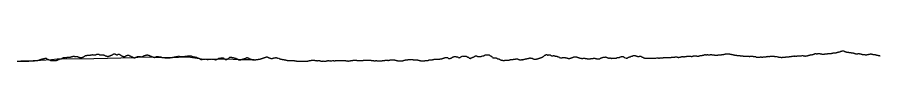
# Model space of a CAD drawing. Header units: metres. Extents: x 0 to 103640, y 189 to 1010.
# Drawn here: x 0 to 51820, y 222 to 856 of the extents above; entities that cross this region are included whole.
import ezdxf

# ---------------------------------------------------------------- set-up
doc = ezdxf.new("R2010")
doc.units = ezdxf.units.M
doc.layers.add('GROUND_PROFILE', color=8, linetype='Continuous')
doc.layers.add('PLAN_PROFILE', color=1, linetype='Continuous')

msp = doc.modelspace()

# ---------------------------------------------------------------- linework, layer by layer
at = {"layer": 'GROUND_PROFILE'}
msp.add_lwpolyline([(0, 238), (20, 235), (40, 236), (60, 236), (80, 236), (100, 237), (120, 237), (140, 235), (160, 236), (180, 233), (200, 235), (220, 235), (240, 235), (260, 235), (280, 235), (300, 235), (320, 235), (340, 234), (360, 234), (380, 235), (400, 235), (420, 235), (440, 233), (460, 233), (480, 234), (500, 236), (520, 237), (540, 236), (560, 236), (580, 236), (600, 236), (620, 236), (640, 237), (660, 237), (680, 237), (700, 238), (720, 239), (740, 239), (760, 239), (780, 239), (800, 239), (820, 243), (840, 248), (860, 248), (880, 253), (900, 253), (920, 256), (940, 257), (960, 257), (980, 261), (1000, 270), (1020, 264), (1040, 269), (1060, 270), (1080, 270), (1100, 272), (1120, 276), (1140, 276), (1160, 277), (1180, 274), (1200, 275), (1220, 278), (1240, 278), (1260, 285), (1280, 292), (1300, 292), (1320, 298), (1340, 307), (1360, 307), (1380, 319), (1400, 333), (1420, 333), (1440, 345), (1460, 345), (1480, 353), (1500, 365), (1520, 365), (1540, 374), (1560, 378), (1580, 378), (1600, 381), (1620, 385), (1640, 385), (1660, 391), (1680, 403), (1700, 404), (1720, 402), (1740, 402), (1760, 391), (1780, 376), (1800, 376), (1820, 360), (1840, 338), (1860, 338), (1880, 329), (1900, 316), (1920, 316), (1940, 301), (1960, 301), (1980, 290), (2000, 276), (2020, 276), (2040, 267), (2060, 267), (2080, 267), (2100, 267), (2120, 267), (2140, 267), (2160, 267), (2180, 267), (2200, 267), (2220, 267), (2240, 267), (2260, 267), (2280, 267), (2300, 267), (2320, 273), (2340, 277), (2360, 277), (2380, 283), (2400, 291), (2420, 291), (2440, 302), (2460, 319), (2480, 319), (2500, 333), (2520, 333), (2540, 350), (2560, 363), (2580, 363), (2600, 363), (2620, 363), (2640, 363), (2660, 373), (2680, 405), (2700, 405), (2720, 418), (2740, 432), (2760, 432), (2780, 444), (2800, 444), (2820, 444), (2840, 440), (2860, 440), (2880, 436), (2900, 440), (2920, 440), (2940, 445), (2960, 454), (2980, 454), (3000, 461), (3020, 462), (3040, 462), (3060, 464), (3080, 464), (3100, 466), (3120, 463), (3140, 463), (3160, 465), (3180, 472), (3200, 472), (3220, 486), (3240, 492), (3260, 492), (3280, 500), (3300, 509), (3320, 509), (3340, 515), (3360, 522), (3380, 522), (3400, 519), (3420, 519), (3440, 511), (3460, 503), (3480, 503), (3500, 500), (3520, 499), (3540, 499), (3560, 498), (3580, 501), (3600, 501), (3620, 501), (3640, 492), (3660, 492), (3680, 477), (3700, 463), (3720, 463), (3740, 455), (3760, 448), (3780, 448), (3800, 442), (3820, 442), (3840, 440), (3860, 447), (3880, 447), (3900, 453), (3920, 461), (3940, 461), (3960, 475), (3980, 491), (4000, 491), (4020, 510), (4040, 534), (4060, 534), (4080, 548), (4100, 560), (4120, 560), (4140, 569), (4160, 569), (4180, 576), (4200, 583), (4220, 583), (4240, 591), (4260, 592), (4280, 592), (4300, 587), (4320, 581), (4340, 581), (4360, 590), (4380, 597), (4400, 597), (4420, 604), (4440, 604), (4460, 604), (4480, 606), (4500, 606), (4520, 630), (4540, 619), (4560, 619), (4580, 614), (4600, 611), (4620, 611), (4640, 607), (4660, 609), (4680, 609), (4700, 616), (4720, 618), (4740, 627), (4760, 636), (4780, 644), (4800, 644), (4820, 651), (4840, 651), (4860, 653), (4880, 645), (4900, 645), (4920, 627), (4940, 617), (4960, 617), (4980, 609), (5000, 607), (5020, 607), (5040, 611), (5060, 611), (5080, 601), (5100, 606), (5120, 606), (5140, 608), (5160, 602), (5180, 602), (5200, 593), (5220, 582), (5240, 582), (5260, 570), (5280, 557), (5300, 557), (5320, 547), (5340, 548), (5360, 534), (5380, 521), (5400, 521), (5420, 513), (5440, 517), (5460, 511), (5480, 521), (5500, 521), (5520, 530), (5540, 546), (5560, 546), (5580, 558), (5600, 572), (5620, 572), (5640, 580), (5660, 589), (5680, 595), (5700, 608), (5720, 608), (5740, 625), (5760, 646), (5780, 646), (5800, 666), (5820, 679), (5840, 679), (5860, 671), (5880, 655), (5900, 655), (5920, 624), (5940, 624), (5960, 616), (5980, 619), (6000, 619), (6020, 617), (6040, 640), (6060, 640), (6080, 649), (6100, 649), (6120, 648), (6140, 627), (6160, 627), (6180, 613), (6200, 595), (6220, 595), (6240, 577), (6260, 550), (6280, 550), (6300, 535), (6320, 535), (6340, 527), (6360, 510), (6380, 510), (6400, 500), (6420, 497), (6440, 497), (6460, 507), (6480, 506), (6500, 524), (6520, 544), (6540, 544), (6560, 561), (6580, 576), (6600, 573), (6620, 586), (6640, 592), (6660, 592), (6680, 588), (6700, 580), (6720, 573), (6740, 559), (6760, 559), (6780, 541), (6800, 523), (6820, 523), (6840, 509), (6860, 496), (6880, 496), (6900, 482), (6920, 482), (6940, 459), (6960, 440), (6980, 440), (7000, 427), (7020, 423), (7040, 419), (7060, 428), (7080, 428), (7100, 447), (7120, 460), (7140, 460), (7160, 478), (7180, 494), (7200, 494), (7220, 508), (7240, 511), (7260, 511), (7280, 499), (7300, 499), (7320, 495), (7340, 499), (7360, 499), (7380, 504), (7400, 490), (7420, 490), (7440, 492), (7460, 494), (7480, 494), (7500, 502), (7520, 502), (7540, 518), (7560, 535), (7580, 535), (7600, 551), (7620, 569), (7640, 569), (7660, 579), (7680, 579), (7700, 584), (7720, 592), (7740, 587), (7760, 595), (7780, 606), (7800, 606), (7820, 611), (7840, 591), (7860, 591), (7880, 581), (7900, 581), (7920, 574), (7940, 566), (7960, 556), (7980, 546), (8000, 531), (8020, 531), (8040, 524), (8060, 515), (8080, 507), (8100, 494), (8120, 494), (8140, 482), (8160, 478), (8180, 472), (8200, 462), (8220, 455), (8240, 455), (8260, 461), (8280, 461), (8300, 475), (8320, 494), (8340, 494), (8360, 508), (8380, 513), (8400, 513), (8420, 506), (8440, 500), (8460, 500), (8480, 496), (8500, 496), (8520, 490), (8540, 489), (8560, 489), (8580, 485), (8600, 480), (8620, 480), (8640, 464), (8660, 464), (8680, 457), (8700, 452), (8720, 452), (8740, 450), (8760, 445), (8780, 445), (8800, 445), (8820, 442), (8840, 442), (8860, 436), (8880, 436), (8900, 437), (8920, 437), (8940, 437), (8960, 436), (8980, 434), (9000, 434), (9020, 435), (9040, 434), (9060, 434), (9080, 434), (9100, 429), (9120, 432), (9140, 434), (9160, 434), (9180, 437), (9200, 440), (9220, 440), (9240, 443), (9260, 443), (9280, 444), (9300, 448), (9320, 454), (9340, 461), (9360, 466), (9380, 466), (9400, 468), (9420, 475), (9440, 481), (9460, 485), (9480, 485), (9500, 493), (9520, 501), (9540, 497), (9560, 502), (9580, 510), (9600, 510), (9620, 518), (9640, 523), (9660, 518), (9680, 520), (9700, 520), (9720, 519), (9740, 515), (9760, 515), (9780, 509), (9800, 511), (9820, 511), (9840, 508), (9860, 505), (9880, 505), (9900, 500), (9920, 511), (9940, 508), (9960, 508), (9980, 508), (10000, 504), (10020, 500), (10040, 500), (10060, 505), (10080, 519), (10100, 519), (10120, 515), (10140, 515), (10160, 519), (10180, 525), (10200, 525), (10220, 533), (10240, 558), (10260, 558), (10280, 554), (10300, 546), (10320, 546), (10340, 544), (10360, 551), (10380, 551), (10400, 546), (10420, 546), (10440, 541), (10460, 532), (10480, 532), (10500, 507), (10520, 501), (10540, 501), (10560, 492), (10580, 483), (10600, 483), (10620, 477), (10640, 481), (10660, 481), (10680, 472), (10700, 460), (10720, 460), (10740, 459), (10760, 459), (10780, 456), (10800, 434), (10820, 434), (10840, 423), (10860, 410), (10880, 410), (10900, 404), (10920, 386), (10940, 386), (10960, 364), (10980, 345), (11000, 345), (11020, 333), (11040, 330), (11060, 330), (11080, 331), (11100, 331), (11120, 337), (11140, 340), (11160, 340), (11180, 345), (11200, 343), (11220, 343), (11240, 351), (11260, 341), (11280, 341), (11300, 336), (11320, 341), (11340, 341), (11360, 343), (11380, 342), (11400, 342), (11420, 337), (11440, 337), (11460, 332), (11480, 334), (11500, 344), (11520, 348), (11540, 349), (11560, 349), (11580, 354), (11600, 348), (11620, 348), (11640, 345), (11660, 339), (11680, 339), (11700, 336), (11720, 339), (11740, 339), (11760, 343), (11780, 346), (11800, 346), (11820, 343), (11840, 343), (11860, 333), (11880, 319), (11900, 319), (11920, 312), (11940, 314), (11960, 314), (11980, 324), (12000, 341), (12020, 341), (12040, 358), (12060, 376), (12080, 376), (12100, 396), (12120, 412), (12140, 412), (12160, 411), (12180, 411), (12200, 408), (12220, 408), (12240, 408), (12260, 433), (12280, 437), (12300, 437), (12320, 437), (12340, 435), (12360, 435), (12380, 421), (12400, 400), (12420, 400), (12440, 380), (12460, 383), (12480, 356), (12500, 335), (12520, 335), (12540, 323), (12560, 325), (12580, 325), (12600, 338), (12620, 357), (12640, 357), (12660, 377), (12680, 397), (12700, 397), (12720, 427), (12740, 427), (12760, 444), (12780, 460), (12800, 460), (12820, 473), (12840, 474), (12860, 474), (12880, 459), (12900, 446), (12920, 446), (12940, 443), (12960, 439), (12980, 439), (13000, 428), (13020, 422), (13040, 422), (13060, 418), (13080, 406), (13100, 406), (13120, 404), (13140, 404), (13160, 392), (13180, 378), (13200, 378), (13220, 366), (13240, 352), (13260, 352), (13280, 319), (13300, 315), (13320, 315), (13340, 314), (13360, 314), (13380, 314), (13400, 316), (13420, 316), (13440, 316), (13460, 319), (13480, 325), (13500, 331), (13520, 341), (13540, 341), (13560, 354), (13580, 365), (13600, 365), (13620, 371), (13640, 371), (13660, 380), (13680, 385), (13700, 385), (13720, 399), (13740, 415), (13760, 415), (13780, 433), (13800, 442), (13820, 442), (13840, 438), (13860, 422), (13880, 422), (13900, 402), (13920, 402), (13940, 391), (13960, 375), (13980, 375), (14000, 362), (14020, 351), (14040, 351), (14060, 346), (14080, 338), (14100, 331), (14120, 323), (14140, 317), (14160, 317), (14180, 312), (14200, 312), (14220, 308), (14240, 307), (14260, 307), (14280, 307), (14300, 313), (14320, 313), (14340, 315), (14360, 320), (14380, 320), (14400, 323), (14420, 326), (14440, 326), (14460, 329), (14480, 337), (14500, 351), (14520, 353), (14540, 353), (14560, 354), (14580, 358), (14600, 358), (14620, 362), (14640, 369), (14660, 369), (14680, 381), (14700, 393), (14720, 393), (14740, 407), (14760, 415), (14780, 415), (14800, 422), (14820, 422), (14840, 431), (14860, 442), (14880, 442), (14900, 455), (14920, 465), (14940, 465), (14960, 477), (14980, 484), (15000, 484), (15020, 479), (15040, 469), (15060, 469), (15080, 457), (15100, 457), (15120, 436), (15140, 424), (15160, 424), (15180, 413), (15200, 404), (15220, 404), (15240, 398), (15260, 391), (15280, 391), (15300, 385), (15320, 396), (15340, 396), (15360, 405), (15380, 405), (15400, 417), (15420, 420), (15440, 420), (15460, 423), (15480, 421), (15500, 421), (15520, 437), (15540, 439), (15560, 439), (15580, 437), (15600, 426), (15620, 426), (15640, 417), (15660, 406), (15680, 406), (15700, 392), (15720, 401), (15740, 383), (15760, 374), (15780, 374), (15800, 366), (15820, 358), (15840, 358), (15860, 351), (15880, 341), (15900, 341), (15920, 336), (15940, 328), (15960, 328), (15980, 322), (16000, 322), (16020, 319), (16040, 311), (16060, 311), (16080, 310), (16100, 310), (16120, 310), (16140, 298), (16160, 290), (16180, 290), (16200, 283), (16220, 278), (16240, 278), (16260, 278), (16280, 278), (16300, 278), (16320, 276), (16340, 271), (16360, 270), (16380, 266), (16400, 266), (16420, 264), (16440, 262), (16460, 262), (16480, 265), (16500, 269), (16520, 269), (16540, 266), (16560, 266), (16580, 267), (16600, 264), (16620, 264), (16640, 261), (16660, 255), (16680, 255), (16700, 248), (16720, 243), (16740, 241), (16760, 240), (16780, 238), (16800, 238), (16820, 236), (16840, 236), (16860, 235), (16880, 234), (16900, 234), (16920, 233), (16940, 232), (16960, 232), (16980, 231), (17000, 231), (17020, 231), (17040, 228), (17060, 226), (17080, 226), (17100, 225), (17120, 225), (17140, 225), (17160, 226), (17180, 226), (17200, 226), (17220, 225), (17240, 225), (17260, 224), (17280, 224), (17300, 224), (17320, 222), (17340, 223), (17360, 223), (17380, 225), (17400, 229), (17420, 229), (17440, 238), (17460, 238), (17480, 247), (17500, 255), (17520, 255), (17540, 257), (17560, 261), (17580, 261), (17600, 261), (17620, 265), (17640, 265), (17660, 275), (17680, 285), (17700, 285), (17720, 286), (17740, 286), (17760, 289), (17780, 286), (17800, 286), (17820, 283), (17840, 281), (17860, 281), (17880, 277), (17900, 274), (17920, 274), (17940, 268), (17960, 262), (17980, 262), (18000, 256), (18020, 256), (18040, 256), (18060, 260), (18080, 260), (18100, 265), (18120, 265), (18140, 265), (18160, 259), (18180, 254), (18200, 254), (18220, 244), (18240, 238), (18260, 238), (18280, 235), (18300, 236), (18320, 236), (18340, 237), (18360, 237), (18380, 240), (18400, 238), (18420, 238), (18440, 237), (18460, 233), (18480, 233), (18500, 231), (18520, 232), (18540, 232), (18560, 235), (18580, 244), (18600, 244), (18620, 253), (18640, 253), (18660, 259), (18680, 262), (18700, 262), (18720, 258), (18740, 252), (18760, 252), (18780, 259), (18800, 257), (18820, 257), (18840, 255), (18860, 254), (18880, 254), (18900, 257), (18920, 257), (18940, 260), (18960, 255), (18980, 263), (19000, 259), (19020, 257), (19040, 257), (19060, 256), (19080, 256), (19100, 256), (19120, 261), (19140, 263), (19160, 263), (19180, 261), (19200, 266), (19220, 263), (19240, 261), (19260, 261), (19280, 265), (19300, 270), (19320, 270), (19340, 268), (19360, 263), (19380, 263), (19400, 263), (19420, 262), (19440, 262), (19460, 267), (19480, 267), (19500, 269), (19520, 270), (19540, 270), (19560, 270), (19580, 269), (19600, 273), (19620, 275), (19640, 274), (19660, 274), (19680, 274), (19700, 266), (19720, 266), (19740, 257), (19760, 248), (19780, 248), (19800, 240), (19820, 240), (19840, 239), (19860, 238), (19880, 238), (19900, 236), (19920, 239), (19940, 239), (19960, 242), (19980, 241), (20000, 240), (20020, 250), (20040, 260), (20060, 260), (20080, 263), (20100, 263), (20120, 267), (20140, 271), (20160, 271), (20180, 280), (20200, 287), (20220, 283), (20240, 290), (20260, 294), (20280, 294), (20300, 293), (20320, 289), (20340, 289), (20360, 283), (20380, 283), (20400, 276), (20420, 269), (20440, 269), (20460, 266), (20480, 266), (20500, 266), (20520, 267), (20540, 265), (20560, 265), (20580, 264), (20600, 264), (20620, 264), (20640, 265), (20660, 265), (20680, 267), (20700, 268), (20720, 268), (20740, 270), (20760, 275), (20780, 275), (20800, 279), (20820, 282), (20840, 282), (20860, 282), (20880, 282), (20900, 282), (20920, 285), (20940, 290), (20960, 290), (20980, 289), (21000, 289), (21020, 285), (21040, 289), (21060, 289), (21080, 289), (21100, 284), (21120, 284), (21140, 283), (21160, 283), (21180, 283), (21200, 282), (21220, 282), (21240, 280), (21260, 277), (21280, 277), (21300, 273), (21320, 270), (21340, 270), (21360, 266), (21380, 262), (21400, 262), (21420, 257), (21440, 252), (21460, 252), (21480, 252), (21500, 257), (21520, 257), (21540, 270), (21560, 270), (21580, 265), (21600, 255), (21620, 255), (21640, 252), (21660, 250), (21680, 250), (21700, 249), (21720, 247), (21740, 247), (21760, 244), (21780, 243), (21800, 243), (21820, 243), (21840, 241), (21860, 241), (21880, 248), (21900, 248), (21920, 256), (21940, 266), (21960, 266), (21980, 271), (22000, 276), (22020, 276), (22040, 278), (22060, 278), (22080, 278), (22100, 283), (22120, 284), (22140, 284), (22160, 285), (22180, 285), (22200, 283), (22220, 280), (22240, 280), (22260, 275), (22280, 278), (22300, 278), (22320, 283), (22340, 289), (22360, 289), (22380, 294), (22400, 300), (22420, 300), (22440, 307), (22460, 308), (22480, 309), (22500, 311), (22520, 311), (22540, 314), (22560, 312), (22580, 312), (22600, 311), (22620, 309), (22640, 309), (22660, 302), (22680, 295), (22700, 295), (22720, 287), (22740, 287), (22760, 278), (22780, 269), (22800, 269), (22820, 264), (22840, 257), (22860, 256), (22880, 248), (22900, 241), (22920, 241), (22940, 240), (22960, 243), (22980, 243), (23000, 243), (23020, 243), (23040, 242), (23060, 242), (23080, 243), (23100, 247), (23120, 254), (23140, 254), (23160, 256), (23180, 264), (23200, 264), (23220, 277), (23240, 285), (23260, 285), (23280, 298), (23300, 298), (23320, 300), (23340, 304), (23360, 304), (23380, 308), (23400, 310), (23420, 310), (23440, 311), (23460, 318), (23480, 324), (23500, 327), (23520, 327), (23540, 327), (23560, 324), (23580, 323), (23600, 323), (23620, 322), (23640, 322), (23660, 318), (23680, 328), (23700, 328), (23720, 326), (23740, 319), (23760, 319), (23780, 311), (23800, 305), (23820, 305), (23840, 303), (23860, 302), (23880, 310), (23900, 310), (23920, 310), (23940, 310), (23960, 306), (23980, 306), (24000, 301), (24020, 302), (24040, 302), (24060, 296), (24080, 283), (24100, 297), (24120, 284), (24140, 273), (24160, 273), (24180, 260), (24200, 260), (24220, 251), (24240, 248), (24260, 248), (24280, 247), (24300, 247), (24320, 247), (24340, 246), (24360, 250), (24380, 250), (24400, 252), (24420, 253), (24440, 253), (24460, 255), (24480, 255), (24500, 259), (24520, 263), (24540, 263), (24560, 265), (24580, 267), (24600, 267), (24620, 268), (24640, 269), (24660, 269), (24680, 275), (24700, 293), (24720, 293), (24740, 301), (24760, 308), (24780, 308), (24800, 310), (24820, 310), (24840, 308), (24860, 305), (24880, 305), (24900, 313), (24920, 315), (24940, 315), (24960, 321), (24980, 326), (25000, 326), (25020, 332), (25040, 339), (25060, 339), (25080, 346), (25100, 346), (25120, 348), (25140, 351), (25160, 351), (25180, 353), (25200, 352), (25220, 352), (25240, 353), (25260, 351), (25280, 351), (25300, 351), (25320, 350), (25340, 350), (25360, 354), (25380, 354), (25400, 359), (25420, 364), (25440, 364), (25460, 370), (25480, 378), (25500, 378), (25520, 387), (25540, 393), (25560, 393), (25580, 403), (25600, 414), (25620, 414), (25640, 424), (25660, 424), (25680, 430), (25700, 440), (25720, 440), (25740, 442), (25760, 446), (25780, 446), (25800, 448), (25820, 440), (25840, 440), (25860, 425), (25880, 411), (25900, 411), (25920, 396), (25940, 385), (25960, 385), (25980, 385), (26000, 385), (26020, 394), (26040, 402), (26060, 402), (26080, 411), (26100, 425), (26120, 425), (26140, 453), (26160, 469), (26180, 469), (26200, 482), (26220, 496), (26240, 496), (26260, 511), (26280, 511), (26300, 514), (26320, 518), (26340, 510), (26360, 507), (26380, 497), (26400, 497), (26420, 494), (26440, 487), (26460, 487), (26480, 475), (26500, 460), (26520, 460), (26540, 436), (26560, 436), (26580, 439), (26600, 453), (26620, 453), (26640, 465), (26660, 486), (26680, 486), (26700, 509), (26720, 525), (26740, 516), (26760, 523), (26780, 525), (26800, 525), (26820, 522), (26840, 522), (26860, 525), (26880, 533), (26900, 533), (26920, 535), (26940, 539), (26960, 523), (26980, 522), (27000, 509), (27020, 509), (27040, 494), (27060, 478), (27080, 478), (27100, 460), (27120, 460), (27140, 441), (27160, 418), (27180, 418), (27200, 403), (27220, 397), (27240, 397), (27260, 405), (27280, 419), (27300, 419), (27320, 434), (27340, 453), (27360, 449), (27380, 465), (27400, 474), (27420, 474), (27440, 491), (27460, 491), (27480, 512), (27500, 527), (27520, 527), (27540, 544), (27560, 544), (27580, 544), (27600, 543), (27620, 531), (27640, 531), (27660, 518), (27680, 511), (27700, 511), (27720, 514), (27740, 514), (27760, 518), (27780, 516), (27800, 516), (27820, 512), (27840, 512), (27860, 512), (27880, 516), (27900, 519), (27920, 519), (27940, 532), (27960, 548), (27980, 523), (28000, 544), (28020, 544), (28040, 547), (28060, 572), (28080, 572), (28100, 590), (28120, 607), (28140, 607), (28160, 617), (28180, 611), (28200, 611), (28220, 605), (28240, 609), (28260, 609), (28280, 616), (28300, 616), (28320, 607), (28340, 604), (28360, 604), (28380, 590), (28400, 577), (28420, 577), (28440, 563), (28460, 530), (28480, 530), (28500, 501), (28520, 480), (28540, 480), (28560, 459), (28580, 437), (28600, 437), (28620, 426), (28640, 426), (28660, 422), (28680, 422), (28700, 422), (28720, 428), (28740, 428), (28760, 428), (28780, 425), (28800, 415), (28820, 415), (28840, 392), (28860, 376), (28880, 376), (28900, 370), (28920, 370), (28940, 366), (28960, 353), (28980, 353), (29000, 324), (29020, 314), (29040, 314), (29060, 303), (29080, 293), (29100, 293), (29120, 286), (29140, 281), (29160, 281), (29180, 276), (29200, 277), (29220, 277), (29240, 278), (29260, 278), (29280, 277), (29300, 279), (29320, 279), (29340, 281), (29360, 284), (29380, 284), (29400, 287), (29420, 287), (29440, 287), (29460, 286), (29480, 286), (29500, 288), (29520, 293), (29540, 293), (29560, 295), (29580, 300), (29600, 313), (29620, 316), (29640, 322), (29660, 322), (29680, 327), (29700, 329), (29720, 329), (29740, 328), (29760, 330), (29780, 330), (29800, 334), (29820, 345), (29840, 345), (29860, 347), (29880, 347), (29900, 354), (29920, 357), (29940, 357), (29960, 360), (29980, 364), (30000, 364), (30020, 372), (30040, 364), (30060, 364), (30080, 350), (30100, 350), (30120, 337), (30140, 324), (30160, 324), (30180, 315), (30200, 310), (30220, 302), (30240, 301), (30260, 309), (30280, 309), (30300, 316), (30320, 319), (30340, 319), (30360, 317), (30380, 317), (30400, 322), (30420, 333), (30440, 333), (30460, 341), (30480, 348), (30500, 348), (30520, 358), (30540, 366), (30560, 366), (30580, 369), (30600, 375), (30620, 375), (30640, 381), (30660, 381), (30680, 388), (30700, 393), (30720, 393), (30740, 403), (30760, 413), (30780, 413), (30800, 419), (30820, 423), (30840, 410), (30860, 409), (30880, 406), (30900, 406), (30920, 399), (30940, 399), (30960, 391), (30980, 377), (31000, 377), (31020, 366), (31040, 350), (31060, 350), (31080, 344), (31100, 343), (31120, 343), (31140, 345), (31160, 350), (31180, 350), (31200, 355), (31220, 365), (31240, 369), (31260, 378), (31280, 378), (31300, 385), (31320, 392), (31340, 392), (31360, 399), (31380, 409), (31400, 409), (31420, 422), (31440, 435), (31460, 435), (31480, 447), (31500, 456), (31520, 456), (31540, 471), (31560, 471), (31580, 493), (31600, 514), (31620, 514), (31640, 535), (31660, 564), (31680, 564), (31700, 580), (31720, 594), (31740, 594), (31760, 607), (31780, 625), (31800, 625), (31820, 630), (31840, 630), (31860, 597), (31880, 591), (31900, 591), (31920, 602), (31940, 609), (31960, 609), (31980, 607), (32000, 603), (32020, 603), (32040, 598), (32060, 569), (32080, 569), (32100, 557), (32120, 557), (32140, 549), (32160, 551), (32180, 551), (32200, 556), (32220, 560), (32240, 560), (32260, 550), (32280, 541), (32300, 541), (32320, 531), (32340, 523), (32360, 523), (32380, 524), (32400, 520), (32420, 520), (32440, 509), (32460, 509), (32480, 495), (32500, 490), (32520, 490), (32540, 480), (32560, 460), (32580, 460), (32600, 437), (32620, 422), (32640, 422), (32660, 417), (32680, 421), (32700, 421), (32720, 434), (32740, 434), (32760, 446), (32780, 455), (32800, 455), (32820, 455), (32840, 455), (32860, 455), (32880, 443), (32900, 440), (32920, 440), (32940, 435), (32960, 428), (32980, 428), (33000, 424), (33020, 424), (33040, 417), (33060, 408), (33080, 406), (33100, 393), (33120, 384), (33140, 384), (33160, 384), (33180, 393), (33200, 393), (33220, 406), (33240, 418), (33260, 418), (33280, 430), (33300, 424), (33320, 432), (33340, 443), (33360, 443), (33380, 451), (33400, 462), (33420, 462), (33440, 479), (33460, 492), (33480, 492), (33500, 492), (33520, 494), (33540, 494), (33560, 490), (33580, 484), (33600, 484), (33620, 472), (33640, 472), (33660, 461), (33680, 453), (33700, 457), (33720, 446), (33740, 438), (33760, 438), (33780, 428), (33800, 417), (33820, 417), (33840, 408), (33860, 401), (33880, 401), (33900, 392), (33920, 392), (33940, 387), (33960, 394), (33980, 394), (34000, 407), (34020, 413), (34040, 413), (34060, 412), (34080, 409), (34100, 409), (34120, 394), (34140, 386), (34160, 386), (34180, 381), (34200, 381), (34220, 379), (34240, 374), (34260, 374), (34280, 370), (34300, 367), (34320, 363), (34340, 363), (34360, 365), (34380, 365), (34400, 370), (34420, 378), (34440, 378), (34460, 387), (34480, 387), (34500, 389), (34520, 386), (34540, 386), (34560, 393), (34580, 398), (34600, 398), (34620, 400), (34640, 401), (34660, 401), (34680, 401), (34700, 400), (34720, 386), (34740, 383), (34760, 383), (34780, 380), (34800, 378), (34820, 378), (34840, 376), (34860, 374), (34880, 374), (34900, 369), (34920, 364), (34940, 364), (34960, 368), (34980, 372), (35000, 372), (35020, 380), (35040, 401), (35060, 401), (35080, 421), (35100, 421), (35120, 435), (35140, 456), (35160, 456), (35180, 456), (35200, 462), (35220, 462), (35240, 463), (35260, 468), (35280, 468), (35300, 474), (35320, 470), (35340, 489), (35360, 476), (35380, 476), (35400, 463), (35420, 448), (35440, 448), (35460, 430), (35480, 419), (35500, 419), (35520, 406), (35540, 408), (35560, 408), (35580, 412), (35600, 420), (35620, 420), (35640, 415), (35660, 415), (35680, 401), (35700, 396), (35720, 396), (35740, 407), (35760, 399), (35780, 399), (35800, 412), (35820, 410), (35840, 410), (35860, 405), (35880, 403), (35900, 403), (35920, 401), (35940, 401), (35960, 412), (35980, 416), (36000, 416), (36020, 429), (36040, 448), (36060, 448), (36080, 457), (36100, 449), (36120, 449), (36140, 441), (36160, 455), (36180, 455), (36200, 465), (36220, 482), (36240, 482), (36260, 496), (36280, 496), (36300, 508), (36320, 516), (36340, 516), (36360, 516), (36380, 501), (36400, 501), (36420, 482), (36440, 466), (36460, 466), (36480, 446), (36500, 428), (36520, 428), (36540, 413), (36560, 420), (36580, 415), (36600, 412), (36620, 412), (36640, 414), (36660, 428), (36680, 428), (36700, 448), (36720, 460), (36740, 460), (36760, 471), (36780, 487), (36800, 487), (36820, 495), (36840, 495), (36860, 511), (36880, 526), (36900, 526), (36920, 532), (36940, 534), (36960, 534), (36980, 559), (37000, 562), (37020, 562), (37040, 567), (37060, 566), (37080, 566), (37100, 564), (37120, 564), (37140, 555), (37160, 552), (37180, 557), (37200, 538), (37220, 522), (37240, 522), (37260, 509), (37280, 500), (37300, 500), (37320, 499), (37340, 507), (37360, 507), (37380, 527), (37400, 528), (37420, 528), (37440, 523), (37460, 523), (37480, 504), (37500, 488), (37520, 488), (37540, 476), (37560, 460), (37580, 460), (37600, 448), (37620, 437), (37640, 437), (37660, 428), (37680, 415), (37700, 415), (37720, 408), (37740, 408), (37760, 407), (37780, 406), (37800, 406), (37820, 406), (37840, 407), (37860, 407), (37880, 408), (37900, 407), (37920, 407), (37940, 406), (37960, 409), (37980, 409), (38000, 415), (38020, 415), (38040, 416), (38060, 414), (38080, 414), (38100, 414), (38120, 416), (38140, 416), (38160, 418), (38180, 416), (38200, 411), (38220, 411), (38240, 412), (38260, 412), (38280, 416), (38300, 416), (38320, 417), (38340, 417), (38360, 417), (38380, 418), (38400, 419), (38420, 418), (38440, 419), (38460, 420), (38480, 420), (38500, 419), (38520, 417), (38540, 417), (38560, 418), (38580, 418), (38600, 421), (38620, 422), (38640, 422), (38660, 422), (38680, 423), (38700, 423), (38720, 426), (38740, 429), (38760, 429), (38780, 434), (38800, 437), (38820, 444), (38840, 450), (38860, 451), (38880, 451), (38900, 453), (38920, 453), (38940, 458), (38960, 457), (38980, 457), (39000, 453), (39020, 448), (39040, 452), (39060, 448), (39080, 446), (39100, 446), (39120, 445), (39140, 445), (39160, 445), (39180, 447), (39200, 447), (39220, 449), (39240, 451), (39260, 451), (39280, 453), (39300, 460), (39320, 460), (39340, 465), (39360, 470), (39380, 462), (39400, 467), (39420, 471), (39440, 471), (39460, 475), (39480, 477), (39500, 477), (39520, 481), (39540, 482), (39560, 482), (39580, 481), (39600, 481), (39620, 480), (39640, 475), (39660, 475), (39680, 463), (39700, 458), (39720, 458), (39740, 458), (39760, 459), (39780, 459), (39800, 465), (39820, 477), (39840, 477), (39860, 487), (39880, 498), (39900, 498), (39920, 505), (39940, 505), (39960, 504), (39980, 498), (40000, 498), (40020, 499), (40040, 497), (40060, 497), (40080, 495), (40100, 500), (40120, 500), (40140, 508), (40160, 512), (40180, 512), (40200, 516), (40220, 522), (40240, 522), (40260, 523), (40280, 525), (40300, 525), (40320, 527), (40340, 527), (40360, 529), (40380, 527), (40400, 527), (40420, 524), (40440, 520), (40460, 520), (40480, 516), (40500, 513), (40520, 513), (40540, 517), (40560, 526), (40580, 526), (40600, 535), (40620, 544), (40640, 544), (40660, 552), (40680, 552), (40700, 554), (40720, 552), (40740, 552), (40760, 552), (40780, 548), (40800, 548), (40820, 546), (40840, 529), (40860, 529), (40880, 528), (40900, 527), (40920, 527), (40940, 534), (40960, 534), (40980, 546), (41000, 554), (41020, 554), (41040, 567), (41060, 575), (41080, 575), (41100, 565), (41120, 566), (41140, 566), (41160, 574), (41180, 586), (41200, 586), (41220, 592), (41240, 597), (41260, 597), (41280, 611), (41300, 611), (41320, 624), (41340, 627), (41360, 612), (41380, 610), (41400, 614), (41420, 614), (41440, 618), (41460, 623), (41480, 623), (41500, 617), (41520, 612), (41540, 612), (41560, 607), (41580, 607), (41600, 602), (41620, 611), (41640, 611), (41660, 622), (41680, 627), (41700, 627), (41720, 624), (41740, 617), (41760, 617), (41780, 609), (41800, 606), (41820, 606), (41840, 610), (41860, 602), (41880, 602), (41900, 599), (41920, 599), (41940, 593), (41960, 584), (41980, 584), (42000, 582), (42020, 586), (42040, 586), (42060, 589), (42080, 593), (42100, 593), (42120, 602), (42140, 608), (42160, 608), (42180, 608), (42200, 604), (42220, 604), (42240, 605), (42260, 605), (42280, 610), (42300, 617), (42320, 617), (42340, 622), (42360, 630), (42380, 630), (42400, 633), (42420, 635), (42440, 635), (42460, 639), (42480, 641), (42500, 641), (42520, 649), (42540, 649), (42560, 660), (42580, 668), (42600, 668), (42620, 676), (42640, 678), (42660, 678), (42680, 674), (42700, 671), (42720, 671), (42740, 668), (42760, 664), (42780, 664), (42800, 660), (42820, 653), (42840, 653), (42860, 645), (42880, 648), (42900, 640), (42920, 633), (42940, 633), (42960, 627), (42980, 622), (43000, 622), (43020, 618), (43040, 613), (43060, 613), (43080, 605), (43100, 598), (43120, 598), (43140, 593), (43160, 588), (43180, 588), (43200, 581), (43220, 581), (43240, 579), (43260, 576), (43280, 576), (43300, 572), (43320, 570), (43340, 570), (43360, 568), (43380, 563), (43400, 563), (43420, 563), (43440, 559), (43460, 559), (43480, 555), (43500, 555), (43520, 551), (43540, 547), (43560, 547), (43580, 542), (43600, 542), (43620, 539), (43640, 535), (43660, 533), (43680, 533), (43700, 530), (43720, 529), (43740, 529), (43760, 531), (43780, 534), (43800, 534), (43820, 534), (43840, 534), (43860, 532), (43880, 522), (43900, 522), (43920, 524), (43940, 521), (43960, 521), (43980, 517), (44000, 517), (44020, 517), (44040, 523), (44060, 526), (44080, 526), (44100, 530), (44120, 530), (44140, 522), (44160, 523), (44180, 523), (44200, 526), (44220, 518), (44240, 518), (44260, 517), (44280, 517), (44300, 517), (44320, 514), (44340, 508), (44360, 508), (44380, 490), (44400, 477), (44420, 477), (44440, 471), (44460, 471), (44480, 464), (44500, 459), (44520, 459), (44540, 461), (44560, 462), (44580, 462), (44600, 468), (44620, 473), (44640, 478), (44660, 481), (44680, 480), (44700, 480), (44720, 474), (44740, 471), (44760, 471), (44780, 475), (44800, 475), (44820, 479), (44840, 479), (44860, 479), (44880, 480), (44900, 485), (44920, 485), (44940, 490), (44960, 494), (44980, 494), (45000, 496), (45020, 499), (45040, 499), (45060, 503), (45080, 503), (45100, 513), (45120, 521), (45140, 512), (45160, 511), (45180, 512), (45200, 512), (45220, 513), (45240, 519), (45260, 519), (45280, 527), (45300, 533), (45320, 533), (45340, 537), (45360, 539), (45380, 539), (45400, 537), (45420, 537), (45440, 526), (45460, 519), (45480, 519), (45500, 516), (45520, 512), (45540, 512), (45560, 506), (45580, 502), (45600, 502), (45620, 499), (45640, 494), (45660, 500), (45680, 495), (45700, 490), (45720, 490), (45740, 477), (45760, 477), (45780, 470), (45800, 471), (45820, 471), (45840, 467), (45860, 459), (45880, 459), (45900, 457), (45920, 455), (45940, 455), (45960, 457), (45980, 459), (46000, 459), (46020, 459), (46040, 459), (46060, 459), (46080, 460), (46100, 460), (46120, 465), (46140, 466), (46160, 477), (46180, 479), (46200, 485), (46220, 485), (46240, 484), (46260, 487), (46280, 487), (46300, 492), (46320, 495), (46340, 495), (46360, 496), (46380, 496), (46400, 499), (46420, 514), (46440, 514), (46460, 513), (46480, 514), (46500, 514), (46520, 516), (46540, 519), (46560, 519), (46580, 524), (46600, 530), (46620, 530), (46640, 527), (46660, 541), (46680, 536), (46700, 537), (46720, 537), (46740, 543), (46760, 534), (46780, 534), (46800, 531), (46820, 537), (46840, 537), (46860, 543), (46880, 541), (46900, 541), (46920, 550), (46940, 553), (46960, 553), (46980, 556), (47000, 556), (47020, 554), (47040, 551), (47060, 551), (47080, 552), (47100, 557), (47120, 557), (47140, 562), (47160, 559), (47180, 567), (47200, 560), (47220, 553), (47240, 553), (47260, 546), (47280, 542), (47300, 542), (47320, 538), (47340, 538), (47360, 538), (47380, 543), (47400, 543), (47420, 554), (47440, 557), (47460, 557), (47480, 558), (47500, 566), (47520, 566), (47540, 577), (47560, 586), (47580, 586), (47600, 597), (47620, 597), (47640, 603), (47660, 605), (47680, 619), (47700, 621), (47720, 619), (47740, 619), (47760, 617), (47780, 620), (47800, 620), (47820, 634), (47840, 647), (47860, 647), (47880, 659), (47900, 665), (47920, 665), (47940, 684), (47960, 684), (47980, 682), (48000, 676), (48020, 676), (48040, 671), (48060, 670), (48080, 670), (48100, 682), (48120, 698), (48140, 698), (48160, 698), (48180, 695), (48200, 695), (48220, 685), (48240, 673), (48260, 673), (48280, 666), (48300, 666), (48320, 661), (48340, 657), (48360, 657), (48380, 652), (48400, 649), (48420, 649), (48440, 659), (48460, 654), (48480, 654), (48500, 658), (48520, 664), (48540, 664), (48560, 667), (48580, 667), (48600, 671), (48620, 676), (48640, 676), (48660, 678), (48680, 676), (48700, 688), (48720, 683), (48740, 682), (48760, 682), (48780, 686), (48800, 692), (48820, 692), (48840, 691), (48860, 691), (48880, 691), (48900, 692), (48920, 692), (48940, 701), (48960, 703), (48980, 703), (49000, 713), (49020, 720), (49040, 720), (49060, 722), (49080, 720), (49100, 720), (49120, 721), (49140, 723), (49160, 723), (49180, 729), (49200, 729), (49220, 740), (49240, 755), (49260, 755), (49280, 766), (49300, 773), (49320, 773), (49340, 775), (49360, 780), (49380, 780), (49400, 789), (49420, 797), (49440, 797), (49460, 811), (49480, 821), (49500, 821), (49520, 835), (49540, 835), (49560, 850), (49580, 856), (49600, 856), (49620, 851), (49640, 841), (49660, 841), (49680, 826), (49700, 812), (49720, 812), (49740, 801), (49760, 793), (49780, 793), (49800, 786), (49820, 777), (49840, 777), (49860, 769), (49880, 769), (49900, 766), (49920, 764), (49940, 764), (49960, 751), (49980, 748), (50000, 748), (50020, 746), (50040, 744), (50060, 744), (50080, 740), (50100, 738), (50120, 738), (50140, 736), (50160, 736), (50180, 736), (50200, 733), (50220, 724), (50240, 716), (50260, 703), (50280, 703), (50300, 693), (50320, 684), (50340, 684), (50360, 673), (50380, 664), (50400, 664), (50420, 665), (50440, 671), (50460, 665), (50480, 671), (50500, 671), (50520, 680), (50540, 684), (50560, 684), (50580, 683), (50600, 676), (50620, 676), (50640, 667), (50660, 661), (50680, 661), (50700, 657), (50720, 642), (50740, 642), (50760, 636), (50780, 636), (50800, 636), (50820, 631), (50840, 631), (50860, 627), (50880, 625), (50900, 625), (50920, 621), (50940, 616), (50960, 616), (50980, 607), (51000, 611), (51020, 611), (51040, 616), (51060, 621), (51080, 621), (51100, 626), (51120, 626), (51140, 633), (51160, 644), (51180, 644), (51200, 651), (51220, 651), (51240, 651), (51260, 660), (51280, 660), (51300, 660), (51320, 659), (51340, 655), (51360, 655), (51380, 642), (51400, 635), (51420, 635), (51440, 630), (51460, 630), (51480, 631), (51500, 629), (51520, 629), (51540, 626), (51560, 613), (51580, 613), (51600, 600), (51620, 589), (51640, 589), (51660, 586), (51680, 582), (51700, 582), (51720, 574), (51740, 572), (51760, 572), (51780, 567), (51800, 567), (51820, 557), (51840, 549)], dxfattribs=at)
at = {"layer": 'PLAN_PROFILE'}
msp.add_lwpolyline([(0, 234), (42, 236), (207, 240), (688, 240), (1040, 255), (1390, 294), (2062, 334), (2398, 360), (4610, 392), (7041, 457), (7440, 492), (8240, 474), (9115, 455), (10276, 485), (11066, 364), (11944, 346), (12551, 364), (13377, 338), (14233, 338)], dxfattribs=at)

doc.saveas('drawing.dxf')
